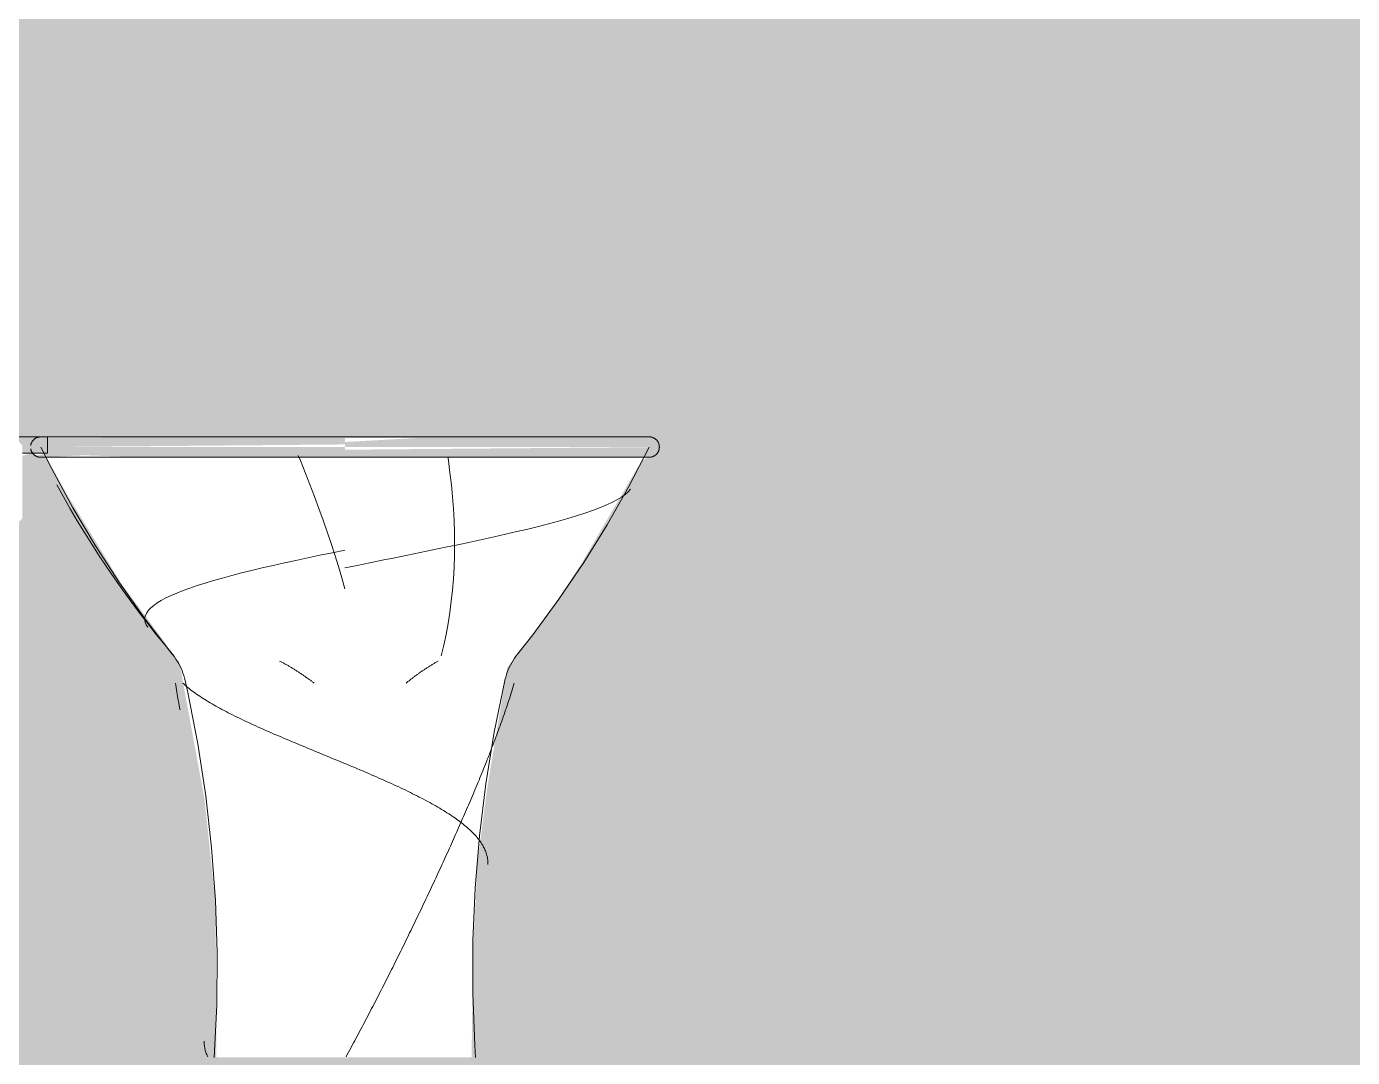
# Model space of a CAD drawing. Header units: inches. Extents: x -54880 to -186, y -265 to 853.
# Drawn here: x -25800.01 to -25759.42, y 101.31 to 132.88 of the extents above; entities that cross this region are included whole.
import ezdxf

# ---------------------------------------------------------------- set-up
doc = ezdxf.new("R2010")
doc.units = ezdxf.units.IN
doc.header["$MEASUREMENT"] = 0
doc.layers.add('A-DOOR', color=31, linetype='Continuous', lineweight=9)
doc.layers.add('Q-SPCQ', color=91, linetype='Continuous', lineweight=9)

# ---------------------------------------------------------------- blocks, each defined once
blk = doc.blocks.new('opening - opening-915839-Section 13')
at = {"layer": 'A-DOOR'}
h = blk.add_hatch(color=256, dxfattribs=at)
h.paths.add_polyline_path([(-25949.269, 1), (-25834.39, 1), (-25834.39, 36), (-25726.39, 36), (-25726.39, 142.018), (-25805.39, 142.018), (-25805.39, 120.312), (-25780.838, 120.258), (-25780.64, 120), (-25780.953, 119.705), (-25781.186, 119.581), (-25783.039, 116.41), (-25784.007, 114.949), (-25785.296, 113.253), (-25785.91, 109.563), (-25786.203, 107.316), (-25786.348, 104.503), (-25786.388, 101.312), (-25794.204, 101.312), (-25794.223, 106.007), (-25794.565, 109.225), (-25795.313, 113.294), (-25795.765, 113.999), (-25797.117, 115.831), (-25798.745, 118.505), (-25799.408, 119.696), (-25799.692, 119.742), (-25799.832, 119.812), (-25800.14, 119.738), (-25800.14, 117.812), (-25803.64, 114.312), (-25805.39, 114.312), (-25805.39, 114), (-25807.89, 114), (-25807.89, 117.353), (-25811.032, 118.688), (-25812.578, 118.688), (-25812.578, 118.813), (-25815.14, 118.813), (-25815.14, 119.437), (-25815.328, 119.437), (-25815.352, 119.75), (-25815.703, 119.75), (-25815.703, 119.312), (-25815.453, 119.312), (-25815.453, 119.125), (-25815.703, 119.125), (-25815.703, 116), (-25822.328, 116), (-25822.399, 119.794), (-25822.678, 119.799), (-25822.831, 120), (-25822.601, 120.202), (-25822.328, 120.25), (-25822.328, 128.125), (-25822.578, 128.125), (-25822.578, 128.312), (-25822.328, 128.312), (-25822.328, 128.75), (-25822.703, 128.75), (-25822.703, 128.437), (-25822.89, 128.437), (-25822.89, 128), (-25826.328, 128), (-25826.328, 130.75), (-25826.453, 130.75), (-25826.535, 135.625), (-25828.357, 135.618), (-25828.422, 128.815), (-25828.698, 126.619), (-25829.358, 124.382), (-25830.454, 122.181), (-25832.011, 120.12), (-25834.144, 118.241), (-25836.117, 117.019), (-25838.943, 116.008), (-25841.065, 115.611), (-25843.649, 115.611), (-25846.35, 116.148), (-25848.949, 117.237), (-25849.668, 117.645), (-25851.376, 118.846), (-25853.082, 120.552), (-25854.666, 122.948), (-25855.645, 125.237), (-25856.164, 127.348), (-25856.357, 130.469), (-25856.357, 142.018), (-25940.544, 142.018), (-25940.63, 130.77), (-25940.924, 128.477), (-25941.597, 126.297), (-25942.597, 124.253), (-25943.004, 123.603), (-25945.131, 120.981), (-25947.868, 118.932), (-25949.488, 118.235), (-25951.553, 117.547), (-25954.544, 117.231), (-25957.281, 117.49), (-25959.253, 118.016), (-25961.478, 119.084), (-25963.509, 120.545), (-25964.984, 122.194), (-25966.662, 124.576), (-25967.412, 126.044), (-25967.921, 127.665), (-25968.296, 129.027), (-25968.544, 132.499), (-25968.544, 142.018), (-25971.39, 142.046), (-25971.39, 145), (-25971.89, 144.961), (-25971.89, 1)], flags=0)
h.paths.add_polyline_path([(-25989.89, 1), (-25989.89, 145), (-26010.64, 145), (-26010.64, 1)], flags=0)
h.paths.add_polyline_path([(-25815.352, 120.25), (-25815.328, 120.25), (-25815.328, 120.562), (-25815.14, 120.562), (-25815.14, 122.563), (-25815.01, 122.634), (-25814.901, 123.063), (-25814.89, 123.063), (-25814.89, 134.687), (-25815.14, 134.687), (-25815.14, 135.125), (-25815.328, 135.125), (-25815.352, 135.437), (-25815.703, 135.437), (-25815.703, 135), (-25815.453, 135), (-25815.453, 134.812), (-25815.703, 134.812), (-25815.631, 129.208), (-25815.352, 129.2), (-25815.199, 129), (-25815.429, 128.797), (-25815.703, 128.75), (-25815.703, 120.875), (-25815.453, 120.875), (-25815.453, 120.687), (-25815.703, 120.687), (-25815.703, 120.25), (-25815.453, 120.25)], flags=0)
h.paths.add_polyline_path([(-25807.89, 120.384), (-25807.89, 122), (-25807.64, 122), (-25807.64, 142.018), (-25808.069, 142.018), (-25811.078, 137.708), (-25811.032, 121.688), (-25810.759, 121.688)], flags=0)
h.paths.add_polyline_path([(-25812.89, 122.688), (-25812.887, 123.063), (-25812.578, 123.063), (-25812.578, 134.687), (-25813.015, 134.687), (-25812.953, 123.063), (-25812.926, 123.063)], flags=0)
h.paths.add_polyline_path([(-25822.328, 129.25), (-25822.328, 129.687), (-25822.578, 129.687), (-25822.578, 129.875), (-25822.328, 129.875), (-25822.399, 135.481), (-25822.678, 135.486), (-25822.831, 135.687), (-25822.601, 135.89), (-25822.328, 135.937), (-25822.328, 142.018), (-25824.453, 142.018), (-25824.43, 137.75), (-25824.328, 137.75), (-25824.364, 130.75), (-25824.453, 130.75), (-25824.368, 130), (-25822.89, 130), (-25822.89, 129.562), (-25822.703, 129.562), (-25822.703, 129.25)], flags=0)
h.paths.add_polyline_path([(-25815.328, 135.937), (-25815.328, 136.25), (-25815.14, 136.25), (-25815.14, 136.687), (-25814.89, 136.687), (-25814.89, 142.018), (-25815.703, 142.018), (-25815.703, 136.562), (-25815.453, 136.562), (-25815.453, 136.375), (-25815.703, 136.375), (-25815.703, 135.937), (-25815.352, 135.937)], flags=0)
h.paths.add_polyline_path([(-25812.614, 136.687), (-25812.578, 136.687), (-25812.64, 142.018), (-25813.015, 142.018), (-25813.015, 136.687), (-25812.64, 136.687)], flags=0)
h.paths.add_polyline_path([(-25827.518, 137.375), (-25826.453, 137.375), (-25826.417, 137.75), (-25826.328, 137.75), (-25826.328, 142.018), (-25828.357, 142.018), (-25828.312, 138.259), (-25827.851, 137.375), (-25827.549, 137.375)], flags=0)
h.paths.add_polyline_path([(-25811.078, 138.144), (-25808.374, 142.018), (-25811.078, 142.018)], flags=0)
blk = doc.blocks.new('FP_79-Section 13')
at = {"layer": 'Q-SPCQ'}
for p, q in [((-25795.457, 112.774), (-25795.447, 112.706)), ((-25795.447, 112.706), (-25795.436, 112.637)), ((-25795.436, 112.637), (-25795.425, 112.569)), ((-25795.425, 112.569), (-25795.413, 112.5)), ((-25795.413, 112.5), (-25795.401, 112.432)), ((-25795.226, 112.774), (-25795.19, 112.741)), ((-25795.19, 112.741), (-25795.153, 112.707)), ((-25795.153, 112.707), (-25795.115, 112.674)), ((-25795.115, 112.674), (-25795.075, 112.64)), ((-25795.075, 112.64), (-25795.034, 112.607)), ((-25795.034, 112.607), (-25794.991, 112.573)), ((-25794.991, 112.573), (-25794.948, 112.54)), ((-25794.948, 112.54), (-25794.903, 112.506)), ((-25794.903, 112.506), (-25794.857, 112.473)), ((-25794.857, 112.473), (-25794.809, 112.439)), ((-25794.809, 112.439), (-25794.761, 112.405)), ((-25795.401, 112.432), (-25795.389, 112.363)), ((-25795.389, 112.363), (-25795.377, 112.294)), ((-25795.377, 112.294), (-25795.364, 112.226)), ((-25795.364, 112.226), (-25795.351, 112.157)), ((-25795.351, 112.157), (-25795.338, 112.088)), ((-25795.338, 112.088), (-25795.325, 112.02)), ((-25794.761, 112.405), (-25794.711, 112.372)), ((-25794.711, 112.372), (-25794.66, 112.338)), ((-25794.66, 112.338), (-25794.608, 112.305)), ((-25794.608, 112.305), (-25794.555, 112.271)), ((-25794.555, 112.271), (-25794.501, 112.237)), ((-25794.501, 112.237), (-25794.445, 112.204)), ((-25794.445, 112.204), (-25794.389, 112.17)), ((-25794.389, 112.17), (-25794.331, 112.136)), ((-25794.331, 112.136), (-25794.273, 112.103)), ((-25794.273, 112.103), (-25794.213, 112.069)), ((-25794.213, 112.069), (-25794.153, 112.036)), ((-25794.153, 112.036), (-25794.091, 112.002)), ((-25795.325, 112.02), (-25795.311, 111.951)), ((-25794.091, 112.002), (-25794.029, 111.968)), ((-25794.029, 111.968), (-25793.966, 111.935)), ((-25793.966, 111.935), (-25793.901, 111.901)), ((-25793.901, 111.901), (-25793.836, 111.867)), ((-25793.836, 111.867), (-25793.77, 111.833)), ((-25793.77, 111.833), (-25793.703, 111.8)), ((-25793.703, 111.8), (-25793.636, 111.766)), ((-25793.636, 111.766), (-25793.567, 111.732)), ((-25793.567, 111.732), (-25793.498, 111.699)), ((-25793.498, 111.699), (-25793.428, 111.665)), ((-25793.428, 111.665), (-25793.357, 111.631)), ((-25793.357, 111.631), (-25793.285, 111.597)), ((-25793.285, 111.597), (-25793.213, 111.564)), ((-25793.213, 111.564), (-25793.14, 111.53)), ((-25793.14, 111.53), (-25793.067, 111.496)), ((-25793.067, 111.496), (-25792.993, 111.463)), ((-25792.993, 111.463), (-25792.918, 111.429)), ((-25792.918, 111.429), (-25792.843, 111.395)), ((-25792.843, 111.395), (-25792.767, 111.361)), ((-25792.767, 111.361), (-25792.69, 111.327)), ((-25792.69, 111.327), (-25792.614, 111.294)), ((-25792.614, 111.294), (-25792.536, 111.26)), ((-25792.536, 111.26), (-25792.458, 111.226)), ((-25792.458, 111.226), (-25792.38, 111.192)), ((-25792.38, 111.192), (-25792.301, 111.159)), ((-25792.301, 111.159), (-25792.222, 111.125)), ((-25792.222, 111.125), (-25792.143, 111.091)), ((-25792.143, 111.091), (-25792.063, 111.057)), ((-25792.063, 111.057), (-25791.982, 111.023)), ((-25791.982, 111.023), (-25791.902, 110.989)), ((-25791.902, 110.989), (-25791.821, 110.956)), ((-25791.821, 110.956), (-25791.74, 110.922)), ((-25791.74, 110.922), (-25791.659, 110.888)), ((-25791.659, 110.888), (-25791.578, 110.854)), ((-25791.578, 110.854), (-25791.496, 110.82)), ((-25791.496, 110.82), (-25791.414, 110.786)), ((-25791.414, 110.786), (-25791.332, 110.753)), ((-25791.332, 110.753), (-25791.25, 110.719)), ((-25791.25, 110.719), (-25791.168, 110.685)), ((-25791.168, 110.685), (-25791.086, 110.651)), ((-25791.086, 110.651), (-25791.004, 110.617)), ((-25791.004, 110.617), (-25790.921, 110.583)), ((-25790.921, 110.583), (-25790.839, 110.549)), ((-25790.839, 110.549), (-25790.757, 110.515)), ((-25790.757, 110.515), (-25790.675, 110.481)), ((-25790.675, 110.481), (-25790.592, 110.448)), ((-25790.592, 110.448), (-25790.51, 110.414)), ((-25790.51, 110.414), (-25790.429, 110.38)), ((-25790.429, 110.38), (-25790.347, 110.346)), ((-25790.347, 110.346), (-25790.265, 110.312)), ((-25794.573, 101.816), (-25794.573, 101.782)), ((-25794.573, 101.782), (-25794.572, 101.747)), ((-25794.572, 101.747), (-25794.57, 101.713)), ((-25794.57, 101.713), (-25794.567, 101.679)), ((-25794.567, 101.679), (-25794.563, 101.644)), ((-25794.563, 101.644), (-25794.557, 101.61)), ((-25794.557, 101.61), (-25794.55, 101.576)), ((-25794.55, 101.576), (-25794.541, 101.541)), ((-25794.541, 101.541), (-25794.532, 101.507)), ((-25794.532, 101.507), (-25794.521, 101.473)), ((-25794.521, 101.473), (-25794.509, 101.438)), ((-25794.509, 101.438), (-25794.496, 101.404)), ((-25794.496, 101.404), (-25794.482, 101.37)), ((-25794.482, 101.37), (-25794.466, 101.335))]:
    blk.add_line(p, q, dxfattribs=at)
at = {"layer": 'Q-SPCQ', "flags": 128}
blk.add_lwpolyline([(-25794.265, 101.312), (-25794.189, 102.917), (-25794.177, 104.523), (-25794.23, 106.128), (-25794.346, 107.73), (-25794.527, 109.325), (-25794.771, 110.913), (-25795.078, 112.489), (-25795.158, 112.849)], dxfattribs=at)
blk = doc.blocks.new('FP_80-Section 13')
at = {"layer": 'Q-SPCQ'}
for p, q in [((-25785.165, 112.5), (-25785.187, 112.432)), ((-25785.143, 112.569), (-25785.165, 112.5)), ((-25785.122, 112.637), (-25785.143, 112.569)), ((-25785.101, 112.706), (-25785.122, 112.637)), ((-25785.08, 112.774), (-25785.101, 112.706)), ((-25785.299, 112.088), (-25785.323, 112.02)), ((-25785.276, 112.157), (-25785.299, 112.088)), ((-25785.254, 112.226), (-25785.276, 112.157)), ((-25785.231, 112.294), (-25785.254, 112.226)), ((-25785.209, 112.363), (-25785.231, 112.294)), ((-25785.187, 112.432), (-25785.209, 112.363)), ((-25785.442, 111.675), (-25785.466, 111.606)), ((-25785.418, 111.744), (-25785.442, 111.675)), ((-25785.394, 111.813), (-25785.418, 111.744)), ((-25785.37, 111.882), (-25785.394, 111.813)), ((-25785.346, 111.951), (-25785.37, 111.882)), ((-25785.323, 112.02), (-25785.346, 111.951)), ((-25785.591, 111.262), (-25785.617, 111.193)), ((-25785.566, 111.331), (-25785.591, 111.262)), ((-25785.541, 111.4), (-25785.566, 111.331)), ((-25785.516, 111.469), (-25785.541, 111.4)), ((-25785.491, 111.538), (-25785.516, 111.469)), ((-25785.466, 111.606), (-25785.491, 111.538)), ((-25785.747, 110.847), (-25785.774, 110.778)), ((-25785.721, 110.916), (-25785.747, 110.847)), ((-25785.694, 110.985), (-25785.721, 110.916)), ((-25785.668, 111.054), (-25785.694, 110.985)), ((-25785.643, 111.123), (-25785.668, 111.054)), ((-25785.617, 111.193), (-25785.643, 111.123)), ((-25785.909, 110.432), (-25785.936, 110.362)), ((-25785.881, 110.501), (-25785.909, 110.432)), ((-25785.854, 110.57), (-25785.881, 110.501)), ((-25785.827, 110.639), (-25785.854, 110.57)), ((-25785.8, 110.709), (-25785.827, 110.639)), ((-25785.774, 110.778), (-25785.8, 110.709)), ((-25790.265, 110.312), (-25790.183, 110.278)), ((-25790.183, 110.278), (-25790.102, 110.244)), ((-25790.102, 110.244), (-25790.02, 110.209)), ((-25790.02, 110.209), (-25789.939, 110.175)), ((-25789.939, 110.175), (-25789.858, 110.141)), ((-25789.858, 110.141), (-25789.778, 110.107)), ((-25789.778, 110.107), (-25789.697, 110.073)), ((-25789.697, 110.073), (-25789.618, 110.039)), ((-25789.618, 110.039), (-25789.538, 110.005)), ((-25789.538, 110.005), (-25789.459, 109.97)), ((-25786.075, 110.016), (-25786.104, 109.946)), ((-25786.047, 110.085), (-25786.075, 110.016)), ((-25786.019, 110.154), (-25786.047, 110.085)), ((-25785.991, 110.224), (-25786.019, 110.154)), ((-25785.964, 110.293), (-25785.991, 110.224)), ((-25785.936, 110.362), (-25785.964, 110.293)), ((-25789.459, 109.97), (-25789.38, 109.936)), ((-25789.38, 109.936), (-25789.302, 109.902)), ((-25789.302, 109.902), (-25789.224, 109.868)), ((-25789.224, 109.868), (-25789.147, 109.834)), ((-25789.147, 109.834), (-25789.07, 109.8)), ((-25789.07, 109.8), (-25788.993, 109.765)), ((-25788.993, 109.765), (-25788.918, 109.731)), ((-25788.918, 109.731), (-25788.842, 109.697)), ((-25788.842, 109.697), (-25788.768, 109.663)), ((-25788.768, 109.663), (-25788.693, 109.629)), ((-25788.693, 109.629), (-25788.62, 109.594)), ((-25786.247, 109.599), (-25786.276, 109.529)), ((-25786.218, 109.668), (-25786.247, 109.599)), ((-25786.189, 109.738), (-25786.218, 109.668)), ((-25786.161, 109.807), (-25786.189, 109.738)), ((-25786.132, 109.877), (-25786.161, 109.807)), ((-25786.104, 109.946), (-25786.132, 109.877)), ((-25788.62, 109.594), (-25788.547, 109.56)), ((-25788.547, 109.56), (-25788.475, 109.526)), ((-25788.475, 109.526), (-25788.403, 109.492)), ((-25788.403, 109.492), (-25788.333, 109.458)), ((-25788.333, 109.458), (-25788.262, 109.423)), ((-25788.262, 109.423), (-25788.193, 109.389)), ((-25788.193, 109.389), (-25788.124, 109.355)), ((-25788.124, 109.355), (-25788.057, 109.321)), ((-25788.057, 109.321), (-25787.99, 109.286)), ((-25787.99, 109.286), (-25787.923, 109.252)), ((-25787.923, 109.252), (-25787.858, 109.218)), ((-25787.858, 109.218), (-25787.793, 109.184)), ((-25786.393, 109.251), (-25786.423, 109.181)), ((-25786.364, 109.321), (-25786.393, 109.251)), ((-25786.334, 109.39), (-25786.364, 109.321)), ((-25786.305, 109.46), (-25786.334, 109.39)), ((-25786.276, 109.529), (-25786.305, 109.46)), ((-25787.793, 109.184), (-25787.729, 109.149)), ((-25787.729, 109.149), (-25787.666, 109.115)), ((-25787.666, 109.115), (-25787.604, 109.081)), ((-25787.604, 109.081), (-25787.543, 109.047)), ((-25787.543, 109.047), (-25787.483, 109.012)), ((-25787.483, 109.012), (-25787.424, 108.978)), ((-25787.424, 108.978), (-25787.365, 108.944)), ((-25787.365, 108.944), (-25787.308, 108.909)), ((-25787.308, 108.909), (-25787.252, 108.875)), ((-25787.252, 108.875), (-25787.196, 108.841)), ((-25787.196, 108.841), (-25787.142, 108.807)), ((-25787.142, 108.807), (-25787.088, 108.772)), ((-25786.572, 108.833), (-25786.603, 108.764)), ((-25786.542, 108.903), (-25786.572, 108.833)), ((-25786.512, 108.973), (-25786.542, 108.903)), ((-25786.482, 109.042), (-25786.512, 108.973)), ((-25786.453, 109.112), (-25786.482, 109.042)), ((-25786.423, 109.181), (-25786.453, 109.112)), ((-25787.088, 108.772), (-25787.036, 108.738)), ((-25787.036, 108.738), (-25786.985, 108.704)), ((-25786.985, 108.704), (-25786.934, 108.669)), ((-25786.934, 108.669), (-25786.885, 108.635)), ((-25786.885, 108.635), (-25786.837, 108.601)), ((-25786.837, 108.601), (-25786.79, 108.566)), ((-25786.79, 108.566), (-25786.744, 108.532)), ((-25786.755, 108.415), (-25786.786, 108.345)), ((-25786.724, 108.485), (-25786.755, 108.415)), ((-25786.744, 108.532), (-25786.699, 108.498)), ((-25786.694, 108.554), (-25786.724, 108.485)), ((-25786.699, 108.498), (-25786.655, 108.463)), ((-25786.663, 108.624), (-25786.694, 108.554)), ((-25786.633, 108.694), (-25786.663, 108.624)), ((-25786.655, 108.463), (-25786.613, 108.429)), ((-25786.603, 108.764), (-25786.633, 108.694)), ((-25786.613, 108.429), (-25786.571, 108.395)), ((-25786.571, 108.395), (-25786.531, 108.36)), ((-25786.941, 107.996), (-25786.972, 107.926)), ((-25786.91, 108.066), (-25786.941, 107.996)), ((-25786.879, 108.136), (-25786.91, 108.066)), ((-25786.848, 108.205), (-25786.879, 108.136)), ((-25786.817, 108.275), (-25786.848, 108.205)), ((-25786.786, 108.345), (-25786.817, 108.275)), ((-25786.531, 108.36), (-25786.492, 108.326)), ((-25786.492, 108.326), (-25786.454, 108.292)), ((-25786.454, 108.292), (-25786.417, 108.257)), ((-25786.417, 108.257), (-25786.381, 108.223)), ((-25786.381, 108.223), (-25786.347, 108.189)), ((-25786.347, 108.189), (-25786.314, 108.154)), ((-25786.314, 108.154), (-25786.282, 108.12)), ((-25786.282, 108.12), (-25786.251, 108.085)), ((-25786.251, 108.085), (-25786.221, 108.051)), ((-25786.221, 108.051), (-25786.193, 108.017)), ((-25786.193, 108.017), (-25786.166, 107.982)), ((-25786.166, 107.982), (-25786.14, 107.948)), ((-25787.13, 107.577), (-25787.162, 107.507)), ((-25787.098, 107.647), (-25787.13, 107.577)), ((-25787.067, 107.716), (-25787.098, 107.647)), ((-25787.035, 107.786), (-25787.067, 107.716)), ((-25787.004, 107.856), (-25787.035, 107.786)), ((-25786.972, 107.926), (-25787.004, 107.856)), ((-25786.14, 107.948), (-25786.115, 107.914)), ((-25786.115, 107.914), (-25786.092, 107.879)), ((-25786.092, 107.879), (-25786.07, 107.845)), ((-25786.07, 107.845), (-25786.049, 107.81)), ((-25786.049, 107.81), (-25786.03, 107.776)), ((-25786.03, 107.776), (-25786.011, 107.742)), ((-25786.011, 107.742), (-25785.994, 107.707)), ((-25785.994, 107.707), (-25785.978, 107.673)), ((-25785.978, 107.673), (-25785.964, 107.638)), ((-25785.964, 107.638), (-25785.951, 107.604)), ((-25785.951, 107.604), (-25785.939, 107.57)), ((-25785.939, 107.57), (-25785.928, 107.535)), ((-25787.29, 107.227), (-25787.322, 107.157)), ((-25787.258, 107.297), (-25787.29, 107.227)), ((-25787.226, 107.367), (-25787.258, 107.297)), ((-25787.194, 107.437), (-25787.226, 107.367)), ((-25787.162, 107.507), (-25787.194, 107.437)), ((-25785.928, 107.535), (-25785.918, 107.501)), ((-25785.918, 107.501), (-25785.91, 107.466)), ((-25785.91, 107.466), (-25785.904, 107.432)), ((-25785.904, 107.432), (-25785.898, 107.398)), ((-25785.898, 107.398), (-25785.894, 107.363)), ((-25785.894, 107.363), (-25785.891, 107.329)), ((-25785.891, 107.329), (-25785.889, 107.294)), ((-25785.889, 107.294), (-25785.889, 107.26)), ((-25785.889, 107.26), (-25785.889, 107.225)), ((-25787.484, 106.807), (-25787.516, 106.737)), ((-25787.451, 106.877), (-25787.484, 106.807)), ((-25787.419, 106.947), (-25787.451, 106.877)), ((-25787.386, 107.017), (-25787.419, 106.947)), ((-25787.354, 107.087), (-25787.386, 107.017)), ((-25787.322, 107.157), (-25787.354, 107.087)), ((-25787.68, 106.387), (-25787.713, 106.316)), ((-25787.647, 106.457), (-25787.68, 106.387)), ((-25787.614, 106.527), (-25787.647, 106.457)), ((-25787.582, 106.597), (-25787.614, 106.527)), ((-25787.549, 106.667), (-25787.582, 106.597)), ((-25787.516, 106.737), (-25787.549, 106.667)), ((-25787.879, 105.966), (-25787.912, 105.896)), ((-25787.846, 106.036), (-25787.879, 105.966)), ((-25787.813, 106.106), (-25787.846, 106.036)), ((-25787.779, 106.176), (-25787.813, 106.106)), ((-25787.746, 106.246), (-25787.779, 106.176)), ((-25787.713, 106.316), (-25787.746, 106.246)), ((-25788.08, 105.545), (-25788.114, 105.475)), ((-25788.047, 105.615), (-25788.08, 105.545)), ((-25788.013, 105.685), (-25788.047, 105.615)), ((-25787.979, 105.756), (-25788.013, 105.685)), ((-25787.946, 105.826), (-25787.979, 105.756)), ((-25787.912, 105.896), (-25787.946, 105.826)), ((-25788.25, 105.194), (-25788.284, 105.124)), ((-25788.216, 105.264), (-25788.25, 105.194)), ((-25788.182, 105.335), (-25788.216, 105.264)), ((-25788.148, 105.405), (-25788.182, 105.335)), ((-25788.114, 105.475), (-25788.148, 105.405)), ((-25788.456, 104.773), (-25788.49, 104.703)), ((-25788.421, 104.843), (-25788.456, 104.773)), ((-25788.387, 104.914), (-25788.421, 104.843)), ((-25788.353, 104.984), (-25788.387, 104.914)), ((-25788.318, 105.054), (-25788.353, 104.984)), ((-25788.284, 105.124), (-25788.318, 105.054)), ((-25788.664, 104.352), (-25788.699, 104.282)), ((-25788.629, 104.422), (-25788.664, 104.352)), ((-25788.594, 104.492), (-25788.629, 104.422)), ((-25788.559, 104.563), (-25788.594, 104.492)), ((-25788.525, 104.633), (-25788.559, 104.563)), ((-25788.49, 104.703), (-25788.525, 104.633)), ((-25788.874, 103.931), (-25788.909, 103.861)), ((-25788.839, 104.001), (-25788.874, 103.931)), ((-25788.804, 104.071), (-25788.839, 104.001)), ((-25788.769, 104.141), (-25788.804, 104.071)), ((-25788.734, 104.212), (-25788.769, 104.141)), ((-25788.699, 104.282), (-25788.734, 104.212)), ((-25789.087, 103.51), (-25789.123, 103.439)), ((-25789.051, 103.58), (-25789.087, 103.51)), ((-25789.016, 103.65), (-25789.051, 103.58)), ((-25788.98, 103.72), (-25789.016, 103.65)), ((-25788.945, 103.79), (-25788.98, 103.72)), ((-25788.909, 103.861), (-25788.945, 103.79)), ((-25789.267, 103.159), (-25789.303, 103.088)), ((-25789.231, 103.229), (-25789.267, 103.159)), ((-25789.195, 103.299), (-25789.231, 103.229)), ((-25789.159, 103.369), (-25789.195, 103.299)), ((-25789.123, 103.439), (-25789.159, 103.369)), ((-25789.484, 102.738), (-25789.521, 102.667)), ((-25789.448, 102.808), (-25789.484, 102.738)), ((-25789.412, 102.878), (-25789.448, 102.808)), ((-25789.375, 102.948), (-25789.412, 102.878)), ((-25789.339, 103.018), (-25789.375, 102.948)), ((-25789.303, 103.088), (-25789.339, 103.018)), ((-25789.705, 102.317), (-25789.742, 102.246)), ((-25789.668, 102.387), (-25789.705, 102.317)), ((-25789.631, 102.457), (-25789.668, 102.387)), ((-25789.594, 102.527), (-25789.631, 102.457)), ((-25789.558, 102.597), (-25789.594, 102.527)), ((-25789.521, 102.667), (-25789.558, 102.597)), ((-25789.929, 101.896), (-25789.966, 101.826)), ((-25789.891, 101.966), (-25789.929, 101.896)), ((-25789.854, 102.036), (-25789.891, 101.966)), ((-25789.816, 102.106), (-25789.854, 102.036)), ((-25789.779, 102.176), (-25789.816, 102.106)), ((-25789.742, 102.246), (-25789.779, 102.176)), ((-25790.117, 101.545), (-25790.155, 101.475)), ((-25790.079, 101.615), (-25790.117, 101.545)), ((-25790.041, 101.686), (-25790.079, 101.615)), ((-25790.004, 101.756), (-25790.041, 101.686)), ((-25789.966, 101.826), (-25790.004, 101.756)), ((-25790.193, 101.405), (-25790.231, 101.335)), ((-25790.155, 101.475), (-25790.193, 101.405))]:
    blk.add_line(p, q, dxfattribs=at)
at = {"layer": 'Q-SPCQ', "flags": 128}
blk.add_lwpolyline([(-25785.373, 112.849), (-25785.695, 111.275), (-25785.953, 109.69), (-25786.148, 108.096), (-25786.28, 106.496), (-25786.347, 104.891), (-25786.35, 103.285), (-25786.288, 101.68), (-25786.265, 101.312)], dxfattribs=at)
blk = doc.blocks.new('FP_81-Section 13')
at = {"layer": 'Q-SPCQ'}
for p, q in [((-25791.694, 119.745), (-25791.63, 119.589)), ((-25791.63, 119.589), (-25791.481, 119.219)), ((-25791.481, 119.219), (-25791.337, 118.851)), ((-25799.083, 118.842), (-25798.882, 118.474)), ((-25791.337, 118.851), (-25791.197, 118.486)), ((-25798.882, 118.474), (-25798.674, 118.108)), ((-25791.197, 118.486), (-25791.061, 118.123)), ((-25791.061, 118.123), (-25790.931, 117.763)), ((-25798.674, 118.108), (-25798.461, 117.745)), ((-25798.461, 117.745), (-25798.242, 117.385)), ((-25790.931, 117.763), (-25790.806, 117.405)), ((-25798.242, 117.385), (-25798.017, 117.027)), ((-25790.806, 117.405), (-25790.686, 117.05)), ((-25798.017, 117.027), (-25797.787, 116.672)), ((-25790.686, 117.05), (-25790.572, 116.698)), ((-25797.787, 116.672), (-25797.552, 116.319)), ((-25792.12, 116.454), (-25791.765, 116.532)), ((-25791.765, 116.532), (-25791.401, 116.61)), ((-25791.401, 116.61), (-25791.029, 116.688)), ((-25791.029, 116.688), (-25790.65, 116.766)), ((-25790.65, 116.766), (-25790.265, 116.844)), ((-25790.572, 116.698), (-25790.464, 116.348)), ((-25797.552, 116.319), (-25797.311, 115.97)), ((-25793.733, 116.067), (-25793.435, 116.145)), ((-25793.435, 116.145), (-25793.123, 116.222)), ((-25793.123, 116.222), (-25792.8, 116.299)), ((-25792.8, 116.299), (-25792.465, 116.376)), ((-25792.465, 116.376), (-25792.12, 116.454)), ((-25790.464, 116.348), (-25790.361, 116.001)), ((-25797.311, 115.97), (-25797.066, 115.623)), ((-25795.011, 115.684), (-25794.786, 115.761)), ((-25794.786, 115.761), (-25794.545, 115.837)), ((-25794.545, 115.837), (-25794.289, 115.914)), ((-25794.289, 115.914), (-25794.018, 115.991)), ((-25794.018, 115.991), (-25793.733, 116.067)), ((-25790.361, 116.001), (-25790.265, 115.657)), ((-25797.066, 115.623), (-25796.816, 115.28)), ((-25796.013, 115.229), (-25795.889, 115.305)), ((-25795.889, 115.305), (-25795.748, 115.38)), ((-25795.748, 115.38), (-25795.589, 115.456)), ((-25795.589, 115.456), (-25795.413, 115.532)), ((-25795.413, 115.532), (-25795.221, 115.608)), ((-25795.221, 115.608), (-25795.011, 115.684)), ((-25796.816, 115.28), (-25796.562, 114.939)), ((-25796.562, 114.939), (-25796.303, 114.601)), ((-25796.37, 114.854), (-25796.334, 114.929)), ((-25796.334, 114.929), (-25796.28, 115.004)), ((-25796.28, 115.004), (-25796.209, 115.079)), ((-25796.209, 115.079), (-25796.12, 115.154)), ((-25796.12, 115.154), (-25796.013, 115.229)), ((-25796.392, 114.705), (-25796.39, 114.78)), ((-25796.377, 114.631), (-25796.392, 114.705)), ((-25796.39, 114.78), (-25796.37, 114.854)), ((-25796.347, 114.557), (-25796.377, 114.631)), ((-25796.3, 114.483), (-25796.347, 114.557)), ((-25796.303, 114.601), (-25796.04, 114.267)), ((-25796.04, 114.267), (-25795.773, 113.935)), ((-25795.773, 113.935), (-25795.503, 113.607))]:
    blk.add_line(p, q, dxfattribs=at)
at = {"layer": 'Q-SPCQ', "flags": 128}
blk.add_lwpolyline([(-25795.55, 113.662), (-25796.378, 114.735), (-25797.162, 115.84), (-25797.901, 116.975), (-25798.594, 118.139), (-25799.241, 119.33), (-25799.578, 120)], dxfattribs=at)
blk = doc.blocks.new('FP_82-Section 13')
at = {"layer": 'Q-SPCQ'}
for p, q in [((-25787.117, 119.698), (-25787.1, 119.586)), ((-25787.1, 119.586), (-25787.051, 119.213)), ((-25787.051, 119.213), (-25787.008, 118.842)), ((-25787.008, 118.842), (-25786.973, 118.474)), ((-25781.802, 118.466), (-25781.686, 118.548)), ((-25781.686, 118.548), (-25781.593, 118.63)), ((-25781.593, 118.63), (-25781.522, 118.712)), ((-25786.973, 118.474), (-25786.946, 118.108)), ((-25782.691, 118.057), (-25782.474, 118.139)), ((-25782.474, 118.139), (-25782.276, 118.22)), ((-25782.276, 118.22), (-25782.097, 118.302)), ((-25782.097, 118.302), (-25781.939, 118.384)), ((-25781.939, 118.384), (-25781.802, 118.466)), ((-25786.946, 118.108), (-25786.926, 117.745)), ((-25786.926, 117.745), (-25786.914, 117.385)), ((-25784.029, 117.652), (-25783.731, 117.733)), ((-25783.731, 117.733), (-25783.447, 117.814)), ((-25783.447, 117.814), (-25783.178, 117.895)), ((-25783.178, 117.895), (-25782.926, 117.976)), ((-25782.926, 117.976), (-25782.691, 118.057)), ((-25786.914, 117.385), (-25786.909, 117.027)), ((-25785.702, 117.25), (-25785.347, 117.33)), ((-25785.347, 117.33), (-25785.001, 117.411)), ((-25785.001, 117.411), (-25784.665, 117.491)), ((-25784.665, 117.491), (-25784.341, 117.571)), ((-25784.341, 117.571), (-25784.029, 117.652)), ((-25787.574, 116.852), (-25787.191, 116.931)), ((-25787.191, 116.931), (-25786.81, 117.011)), ((-25786.909, 117.027), (-25786.913, 116.672)), ((-25786.81, 117.011), (-25786.435, 117.09)), ((-25786.435, 117.09), (-25786.065, 117.17)), ((-25786.065, 117.17), (-25785.702, 117.25)), ((-25789.507, 116.456), (-25789.122, 116.535)), ((-25789.122, 116.535), (-25788.736, 116.614)), ((-25788.736, 116.614), (-25788.348, 116.693)), ((-25788.348, 116.693), (-25787.961, 116.772)), ((-25787.961, 116.772), (-25787.574, 116.852)), ((-25786.913, 116.672), (-25786.925, 116.319)), ((-25790.265, 116.299), (-25789.888, 116.378)), ((-25789.888, 116.378), (-25789.507, 116.456)), ((-25786.925, 116.319), (-25786.944, 115.97)), ((-25786.944, 115.97), (-25786.972, 115.623)), ((-25786.972, 115.623), (-25787.009, 115.28)), ((-25787.054, 114.939), (-25787.107, 114.601)), ((-25787.009, 115.28), (-25787.054, 114.939)), ((-25787.107, 114.601), (-25787.169, 114.267)), ((-25787.169, 114.267), (-25787.239, 113.935)), ((-25787.239, 113.935), (-25787.319, 113.607))]:
    blk.add_line(p, q, dxfattribs=at)
at = {"layer": 'Q-SPCQ', "flags": 128}
blk.add_lwpolyline([(-25780.953, 120), (-25781.572, 118.795), (-25782.24, 117.616), (-25782.954, 116.465), (-25783.713, 115.343), (-25784.517, 114.252), (-25784.98, 113.662)], dxfattribs=at)
blk = doc.blocks.new('FP_83-Section 13')
at = {"layer": 'Q-SPCQ'}
for p, q in [((-25792.264, 113.45), (-25792.242, 113.439)), ((-25792.242, 113.439), (-25792.22, 113.427)), ((-25792.22, 113.427), (-25792.198, 113.416)), ((-25792.198, 113.416), (-25792.177, 113.404)), ((-25792.177, 113.404), (-25792.155, 113.393)), ((-25792.155, 113.393), (-25792.134, 113.381)), ((-25792.134, 113.381), (-25792.112, 113.369)), ((-25792.112, 113.369), (-25792.091, 113.357)), ((-25792.091, 113.357), (-25792.069, 113.345)), ((-25792.069, 113.345), (-25792.048, 113.333)), ((-25792.048, 113.333), (-25792.027, 113.321)), ((-25792.027, 113.321), (-25792.006, 113.309)), ((-25792.006, 113.309), (-25791.985, 113.296)), ((-25791.985, 113.296), (-25791.964, 113.284)), ((-25791.964, 113.284), (-25791.943, 113.272)), ((-25791.943, 113.272), (-25791.922, 113.259)), ((-25791.922, 113.259), (-25791.901, 113.247)), ((-25791.901, 113.247), (-25791.88, 113.234)), ((-25791.88, 113.234), (-25791.86, 113.221)), ((-25791.86, 113.221), (-25791.839, 113.209)), ((-25791.839, 113.209), (-25791.818, 113.196)), ((-25791.818, 113.196), (-25791.798, 113.183)), ((-25791.798, 113.183), (-25791.778, 113.17)), ((-25791.778, 113.17), (-25791.757, 113.157)), ((-25791.757, 113.157), (-25791.737, 113.144)), ((-25791.737, 113.144), (-25791.717, 113.131)), ((-25791.717, 113.131), (-25791.696, 113.118)), ((-25791.696, 113.118), (-25791.676, 113.105)), ((-25791.676, 113.105), (-25791.656, 113.091)), ((-25791.656, 113.091), (-25791.636, 113.078)), ((-25791.636, 113.078), (-25791.616, 113.065)), ((-25791.616, 113.065), (-25791.596, 113.051)), ((-25791.596, 113.051), (-25791.576, 113.038)), ((-25791.576, 113.038), (-25791.556, 113.024)), ((-25791.556, 113.024), (-25791.537, 113.011)), ((-25791.537, 113.011), (-25791.517, 112.997)), ((-25791.517, 112.997), (-25791.497, 112.984)), ((-25791.497, 112.984), (-25791.477, 112.97)), ((-25791.477, 112.97), (-25791.458, 112.956)), ((-25791.458, 112.956), (-25791.438, 112.942)), ((-25791.438, 112.942), (-25791.419, 112.929)), ((-25791.419, 112.929), (-25791.399, 112.915)), ((-25791.399, 112.915), (-25791.38, 112.901)), ((-25791.38, 112.901), (-25791.361, 112.887)), ((-25791.361, 112.887), (-25791.341, 112.873)), ((-25791.341, 112.873), (-25791.322, 112.859)), ((-25791.322, 112.859), (-25791.303, 112.845)), ((-25791.303, 112.845), (-25791.283, 112.831)), ((-25791.283, 112.831), (-25791.264, 112.817)), ((-25791.264, 112.817), (-25791.245, 112.803)), ((-25791.245, 112.803), (-25791.226, 112.789)), ((-25791.226, 112.789), (-25791.207, 112.774))]:
    blk.add_line(p, q, dxfattribs=at)
at = {"layer": 'Q-SPCQ', "flags": 128}
blk.add_lwpolyline([(-25795.158, 112.849), (-25795.177, 112.926), (-25795.199, 113.003), (-25795.224, 113.079), (-25795.253, 113.154), (-25795.284, 113.228), (-25795.318, 113.3), (-25795.355, 113.371), (-25795.395, 113.44), (-25795.438, 113.508), (-25795.483, 113.574), (-25795.531, 113.638), (-25795.55, 113.662)], dxfattribs=at)
blk = doc.blocks.new('FP_84-Section 13')
at = {"layer": 'Q-SPCQ'}
for p, q in [((-25787.742, 113.251), (-25787.762, 113.238)), ((-25787.721, 113.264), (-25787.742, 113.251)), ((-25787.701, 113.277), (-25787.721, 113.264)), ((-25787.68, 113.29), (-25787.701, 113.277)), ((-25787.66, 113.303), (-25787.68, 113.29)), ((-25787.639, 113.315), (-25787.66, 113.303)), ((-25787.619, 113.328), (-25787.639, 113.315)), ((-25787.598, 113.341), (-25787.619, 113.328)), ((-25787.577, 113.353), (-25787.598, 113.341)), ((-25787.556, 113.366), (-25787.577, 113.353)), ((-25787.535, 113.378), (-25787.556, 113.366)), ((-25787.514, 113.39), (-25787.535, 113.378)), ((-25787.493, 113.402), (-25787.514, 113.39)), ((-25787.472, 113.414), (-25787.493, 113.402)), ((-25787.451, 113.426), (-25787.472, 113.414)), ((-25787.429, 113.438), (-25787.451, 113.426)), ((-25787.408, 113.45), (-25787.429, 113.438)), ((-25788.301, 112.848), (-25788.32, 112.833)), ((-25788.283, 112.862), (-25788.301, 112.848)), ((-25788.264, 112.877), (-25788.283, 112.862)), ((-25788.246, 112.891), (-25788.264, 112.877)), ((-25788.227, 112.906), (-25788.246, 112.891)), ((-25788.208, 112.92), (-25788.227, 112.906)), ((-25788.19, 112.935), (-25788.208, 112.92)), ((-25788.171, 112.949), (-25788.19, 112.935)), ((-25788.152, 112.963), (-25788.171, 112.949)), ((-25788.133, 112.978), (-25788.152, 112.963)), ((-25788.114, 112.992), (-25788.133, 112.978)), ((-25788.095, 113.006), (-25788.114, 112.992)), ((-25788.076, 113.02), (-25788.095, 113.006)), ((-25788.057, 113.034), (-25788.076, 113.02)), ((-25788.038, 113.048), (-25788.057, 113.034)), ((-25788.018, 113.062), (-25788.038, 113.048)), ((-25787.999, 113.076), (-25788.018, 113.062)), ((-25787.98, 113.09), (-25787.999, 113.076)), ((-25787.96, 113.104), (-25787.98, 113.09)), ((-25787.941, 113.117), (-25787.96, 113.104)), ((-25787.921, 113.131), (-25787.941, 113.117)), ((-25787.901, 113.145), (-25787.921, 113.131)), ((-25787.882, 113.158), (-25787.901, 113.145)), ((-25787.862, 113.172), (-25787.882, 113.158)), ((-25787.842, 113.185), (-25787.862, 113.172)), ((-25787.822, 113.198), (-25787.842, 113.185)), ((-25787.802, 113.212), (-25787.822, 113.198)), ((-25787.782, 113.225), (-25787.802, 113.212)), ((-25787.762, 113.238), (-25787.782, 113.225)), ((-25788.374, 112.789), (-25788.393, 112.774)), ((-25788.356, 112.804), (-25788.374, 112.789)), ((-25788.338, 112.819), (-25788.356, 112.804)), ((-25788.32, 112.833), (-25788.338, 112.819))]:
    blk.add_line(p, q, dxfattribs=at)
at = {"layer": 'Q-SPCQ', "flags": 128}
blk.add_lwpolyline([(-25784.98, 113.662), (-25785.029, 113.599), (-25785.076, 113.533), (-25785.119, 113.466), (-25785.16, 113.398), (-25785.198, 113.327), (-25785.234, 113.256), (-25785.266, 113.182), (-25785.295, 113.108), (-25785.322, 113.033), (-25785.345, 112.956), (-25785.366, 112.879), (-25785.373, 112.849)], dxfattribs=at)
blk = doc.blocks.new('Basketball_Backstop-Performance_Sports_Systems-3103-Ceiling_Hung - 27_-0_ to 27_-11 7_8_-V78-Section 13')
at = {"layer": 'Q-SPCQ'}
for points in [[(-25799.369, 119.812), (-25799.369, 120.312), (-25800.39, 120.312), (-25800.14, 120.062), (-25800.14, 119.812), (-25799.649, 119.812)], [(-25799.369, 120), (-25790.265, 120.081), (-25790.265, 120.302), (-25793.753, 120.308), (-25799.369, 120.287), (-25799.369, 120.161)], [(-25780.64, 120), (-25780.838, 120.258), (-25782.297, 120.312), (-25784.654, 120.288), (-25787.564, 120.304), (-25790.265, 120.156), (-25790.265, 120), (-25780.882, 120)], [(-25799.523, 119.688), (-25798.25, 119.748), (-25796.706, 119.696), (-25793.753, 119.704), (-25790.265, 119.698), (-25790.265, 120), (-25799.369, 120), (-25799.369, 119.812), (-25799.692, 119.742), (-25799.523, 119.688)], [(-25781.007, 119.687), (-25780.838, 119.742), (-25780.64, 120), (-25790.265, 119.919), (-25790.265, 119.698), (-25786.96, 119.691), (-25781.027, 119.691)]]:
    blk.add_hatch(color=256, dxfattribs=at).paths.add_polyline_path(points, flags=0)
for p, q in [((-25800.39, 120.312), (-25799.369, 120.312)), ((-25799.369, 120.312), (-25799.369, 119.812)), ((-25799.369, 119.812), (-25800.14, 119.812))]:
    blk.add_line(p, q, dxfattribs=at)
at = {"layer": 'Q-SPCQ', "flags": 128}
for points in [[(-25799.886, 120.05), (-25799.884, 120.062), (-25799.881, 120.074), (-25799.878, 120.086), (-25799.874, 120.098), (-25799.87, 120.11), (-25799.866, 120.122), (-25799.86, 120.133), (-25799.855, 120.144), (-25799.849, 120.155), (-25799.842, 120.166), (-25799.836, 120.176), (-25799.828, 120.187), (-25799.821, 120.196), (-25799.813, 120.206), (-25799.804, 120.215), (-25799.795, 120.224), (-25799.786, 120.233), (-25799.777, 120.241), (-25799.767, 120.249), (-25799.757, 120.256), (-25799.747, 120.263), (-25799.736, 120.27), (-25799.725, 120.276), (-25799.714, 120.281), (-25799.703, 120.287), (-25799.691, 120.291), (-25799.679, 120.296), (-25799.667, 120.299), (-25799.655, 120.303), (-25799.643, 120.306), (-25799.631, 120.308), (-25799.618, 120.31), (-25799.606, 120.311), (-25799.594, 120.312), (-25799.581, 120.312), (-25799.578, 120.312)], [(-25790.265, 120.312), (-25790.638, 120.312), (-25791.009, 120.312), (-25791.38, 120.312), (-25791.749, 120.312), (-25792.115, 120.312), (-25792.479, 120.312), (-25792.839, 120.312), (-25793.195, 120.312), (-25793.546, 120.312), (-25793.892, 120.312), (-25794.232, 120.312), (-25794.566, 120.312), (-25794.892, 120.312), (-25795.212, 120.312), (-25795.523, 120.312), (-25795.827, 120.312), (-25796.121, 120.312), (-25796.406, 120.312), (-25796.681, 120.312), (-25796.946, 120.312), (-25797.2, 120.312), (-25797.443, 120.312), (-25797.674, 120.312), (-25797.894, 120.312), (-25798.101, 120.312), (-25798.296, 120.312), (-25798.478, 120.312), (-25798.647, 120.312), (-25798.803, 120.312), (-25798.945, 120.312), (-25799.073, 120.312), (-25799.187, 120.312), (-25799.286, 120.312), (-25799.372, 120.312), (-25799.442, 120.312), (-25799.498, 120.312), (-25799.539, 120.312), (-25799.566, 120.312), (-25799.577, 120.312), (-25799.578, 120.312)], [(-25799.578, 120.312), (-25799.57, 120.312), (-25799.548, 120.312), (-25799.511, 120.312)], [(-25799.392, 120.312), (-25799.311, 120.312), (-25799.215, 120.312), (-25799.105, 120.312), (-25798.981, 120.312), (-25798.843, 120.312), (-25798.691, 120.312), (-25798.525, 120.312), (-25798.347, 120.312), (-25798.155, 120.312), (-25797.951, 120.312), (-25797.735, 120.312), (-25797.506, 120.312), (-25797.266, 120.312), (-25797.015, 120.312), (-25796.753, 120.312), (-25796.481, 120.312), (-25796.199, 120.312), (-25795.907, 120.312), (-25795.606, 120.312), (-25795.297, 120.312), (-25794.979, 120.312), (-25794.654, 120.312), (-25794.323, 120.312), (-25793.984, 120.312), (-25793.64, 120.312), (-25793.29, 120.312), (-25792.935, 120.312), (-25792.576, 120.312), (-25792.214, 120.312), (-25791.848, 120.312), (-25791.48, 120.312), (-25791.11, 120.312), (-25790.738, 120.312), (-25790.366, 120.312), (-25790.265, 120.312)], [(-25790.265, 120.312), (-25789.893, 120.312), (-25789.521, 120.312), (-25789.15, 120.312), (-25788.782, 120.312), (-25788.415, 120.312), (-25788.052, 120.312), (-25787.692, 120.312), (-25787.336, 120.312), (-25786.985, 120.312), (-25786.639, 120.312), (-25786.299, 120.312), (-25785.965, 120.312), (-25785.638, 120.312), (-25785.319, 120.312), (-25785.007, 120.312), (-25784.704, 120.312), (-25784.41, 120.312), (-25784.125, 120.312), (-25783.85, 120.312), (-25783.585, 120.312), (-25783.331, 120.312), (-25783.088, 120.312), (-25782.856, 120.312), (-25782.637, 120.312), (-25782.429, 120.312), (-25782.234, 120.312), (-25782.052, 120.312), (-25781.883, 120.312), (-25781.727, 120.312), (-25781.586, 120.312), (-25781.458, 120.312), (-25781.344, 120.312), (-25781.244, 120.312), (-25781.159, 120.312), (-25781.088, 120.312), (-25781.032, 120.312), (-25780.991, 120.312), (-25780.965, 120.312), (-25780.953, 120.312), (-25780.953, 120.312)], [(-25780.953, 120.312), (-25780.96, 120.312), (-25780.983, 120.312), (-25781.02, 120.312), (-25781.072, 120.312), (-25781.138, 120.312), (-25781.22, 120.312), (-25781.315, 120.312), (-25781.425, 120.312), (-25781.55, 120.312), (-25781.688, 120.312), (-25781.84, 120.312), (-25782.005, 120.312), (-25782.184, 120.312), (-25782.375, 120.312), (-25782.579, 120.312), (-25782.796, 120.312), (-25783.024, 120.312), (-25783.264, 120.312), (-25783.515, 120.312), (-25783.777, 120.312), (-25784.049, 120.312), (-25784.332, 120.312), (-25784.624, 120.312), (-25784.924, 120.312), (-25785.234, 120.312), (-25785.551, 120.312), (-25785.876, 120.312), (-25786.208, 120.312), (-25786.546, 120.312), (-25786.891, 120.312), (-25787.241, 120.312), (-25787.595, 120.312), (-25787.954, 120.312), (-25788.317, 120.312), (-25788.682, 120.312), (-25789.051, 120.312), (-25789.421, 120.312), (-25789.792, 120.312), (-25790.165, 120.312), (-25790.265, 120.312)], [(-25780.953, 120.312), (-25780.94, 120.312), (-25780.928, 120.312), (-25780.915, 120.31), (-25780.903, 120.309), (-25780.891, 120.306), (-25780.878, 120.304), (-25780.866, 120.3), (-25780.854, 120.297), (-25780.843, 120.292), (-25780.831, 120.288), (-25780.82, 120.283), (-25780.808, 120.277), (-25780.797, 120.271), (-25780.787, 120.265), (-25780.776, 120.258), (-25780.766, 120.251), (-25780.756, 120.243), (-25780.747, 120.235), (-25780.737, 120.227), (-25780.729, 120.218), (-25780.72, 120.209), (-25780.712, 120.199), (-25780.704, 120.189), (-25780.697, 120.179), (-25780.69, 120.169), (-25780.683, 120.158), (-25780.677, 120.147), (-25780.671, 120.136), (-25780.666, 120.125), (-25780.661, 120.113), (-25780.657, 120.101), (-25780.653, 120.09), (-25780.65, 120.078), (-25780.647, 120.065), (-25780.645, 120.053), (-25780.643, 120.041), (-25780.642, 120.028), (-25780.641, 120.016), (-25780.64, 120.003), (-25780.64, 120)], [(-25799.578, 119.687), (-25799.59, 119.688), (-25799.603, 119.688), (-25799.615, 119.69), (-25799.628, 119.691), (-25799.64, 119.694), (-25799.652, 119.696), (-25799.664, 119.7), (-25799.676, 119.703), (-25799.688, 119.708), (-25799.699, 119.712), (-25799.711, 119.717), (-25799.722, 119.723), (-25799.733, 119.729), (-25799.744, 119.735), (-25799.754, 119.742), (-25799.764, 119.749), (-25799.774, 119.757), (-25799.784, 119.765), (-25799.793, 119.773), (-25799.802, 119.782), (-25799.81, 119.791), (-25799.819, 119.801), (-25799.826, 119.811), (-25799.834, 119.821), (-25799.841, 119.831), (-25799.847, 119.842), (-25799.853, 119.853), (-25799.859, 119.864), (-25799.864, 119.875), (-25799.869, 119.887), (-25799.873, 119.899), (-25799.877, 119.91), (-25799.88, 119.922), (-25799.883, 119.935), (-25799.886, 119.947)], [(-25780.64, 120), (-25780.64, 119.988), (-25780.641, 119.975), (-25780.642, 119.963), (-25780.644, 119.95), (-25780.646, 119.938), (-25780.649, 119.926), (-25780.652, 119.914), (-25780.656, 119.902), (-25780.66, 119.89), (-25780.665, 119.878), (-25780.67, 119.867), (-25780.676, 119.856), (-25780.682, 119.845), (-25780.688, 119.834), (-25780.695, 119.824), (-25780.702, 119.813), (-25780.71, 119.804), (-25780.718, 119.794), (-25780.726, 119.785), (-25780.735, 119.776), (-25780.744, 119.767), (-25780.754, 119.759), (-25780.763, 119.751), (-25780.774, 119.744), (-25780.784, 119.737), (-25780.795, 119.73), (-25780.805, 119.724), (-25780.817, 119.719), (-25780.828, 119.713), (-25780.839, 119.709), (-25780.851, 119.704), (-25780.863, 119.701), (-25780.875, 119.697), (-25780.887, 119.694), (-25780.9, 119.692), (-25780.912, 119.69), (-25780.924, 119.689), (-25780.937, 119.688), (-25780.949, 119.688), (-25780.953, 119.687)], [(-25799.372, 119.687), (-25799.442, 119.687), (-25799.498, 119.687), (-25799.539, 119.687), (-25799.566, 119.687), (-25799.577, 119.687), (-25799.578, 119.687)], [(-25799.578, 119.687), (-25799.57, 119.687), (-25799.548, 119.687), (-25799.511, 119.687), (-25799.459, 119.687), (-25799.392, 119.687), (-25799.311, 119.687), (-25799.215, 119.687), (-25799.105, 119.687), (-25798.981, 119.687), (-25798.843, 119.687), (-25798.691, 119.687), (-25798.525, 119.687), (-25798.347, 119.687), (-25798.155, 119.687), (-25797.951, 119.687), (-25797.735, 119.687), (-25797.506, 119.687), (-25797.266, 119.687), (-25797.015, 119.687), (-25796.753, 119.687), (-25796.481, 119.687), (-25796.199, 119.687), (-25795.907, 119.687), (-25795.606, 119.687), (-25795.297, 119.687), (-25794.979, 119.687), (-25794.654, 119.687), (-25794.323, 119.687), (-25793.984, 119.687), (-25793.64, 119.687), (-25793.29, 119.687), (-25792.935, 119.687), (-25792.576, 119.687), (-25792.214, 119.687), (-25791.848, 119.687), (-25791.48, 119.687), (-25791.11, 119.687), (-25790.738, 119.687), (-25790.366, 119.687), (-25790.265, 119.687)], [(-25790.265, 119.687), (-25789.893, 119.687), (-25789.521, 119.687), (-25789.15, 119.687), (-25788.782, 119.687), (-25788.415, 119.687), (-25788.052, 119.687), (-25787.692, 119.687), (-25787.336, 119.687), (-25786.985, 119.687), (-25786.639, 119.687), (-25786.299, 119.687), (-25785.965, 119.687), (-25785.638, 119.687), (-25785.319, 119.687), (-25785.007, 119.687), (-25784.704, 119.687), (-25784.41, 119.687), (-25784.125, 119.687), (-25783.85, 119.687), (-25783.585, 119.687), (-25783.331, 119.687), (-25783.088, 119.687), (-25782.856, 119.687), (-25782.637, 119.687), (-25782.429, 119.687), (-25782.234, 119.687), (-25782.052, 119.687), (-25781.883, 119.687), (-25781.727, 119.687), (-25781.586, 119.687), (-25781.458, 119.687), (-25781.344, 119.687), (-25781.244, 119.687), (-25781.159, 119.687), (-25781.088, 119.687), (-25781.032, 119.687), (-25780.991, 119.687), (-25780.965, 119.687), (-25780.953, 119.687), (-25780.953, 119.687)], [(-25780.953, 119.687), (-25780.96, 119.687), (-25780.983, 119.687), (-25781.02, 119.687), (-25781.072, 119.687), (-25781.138, 119.687), (-25781.22, 119.687)]]:
    blk.add_lwpolyline(points, dxfattribs=at)
at = {"layer": 'Q-SPCQ'}
for name in ['FP_81-Section 13', 'FP_82-Section 13', 'FP_83-Section 13', 'FP_84-Section 13', 'FP_79-Section 13', 'FP_80-Section 13']:
    blk.add_blockref(name, (0, 0), dxfattribs=at)

msp = doc.modelspace()

# ---------------------------------------------------------------- block references
at = {"layer": 'A-DOOR'}
msp.add_blockref('opening - opening-915839-Section 13', (0, 0), dxfattribs=at)
at = {"layer": 'Q-SPCQ'}
msp.add_blockref('Basketball_Backstop-Performance_Sports_Systems-3103-Ceiling_Hung - 27_-0_ to 27_-11 7_8_-V78-Section 13', (0, 0), dxfattribs=at)

doc.saveas('drawing.dxf')
